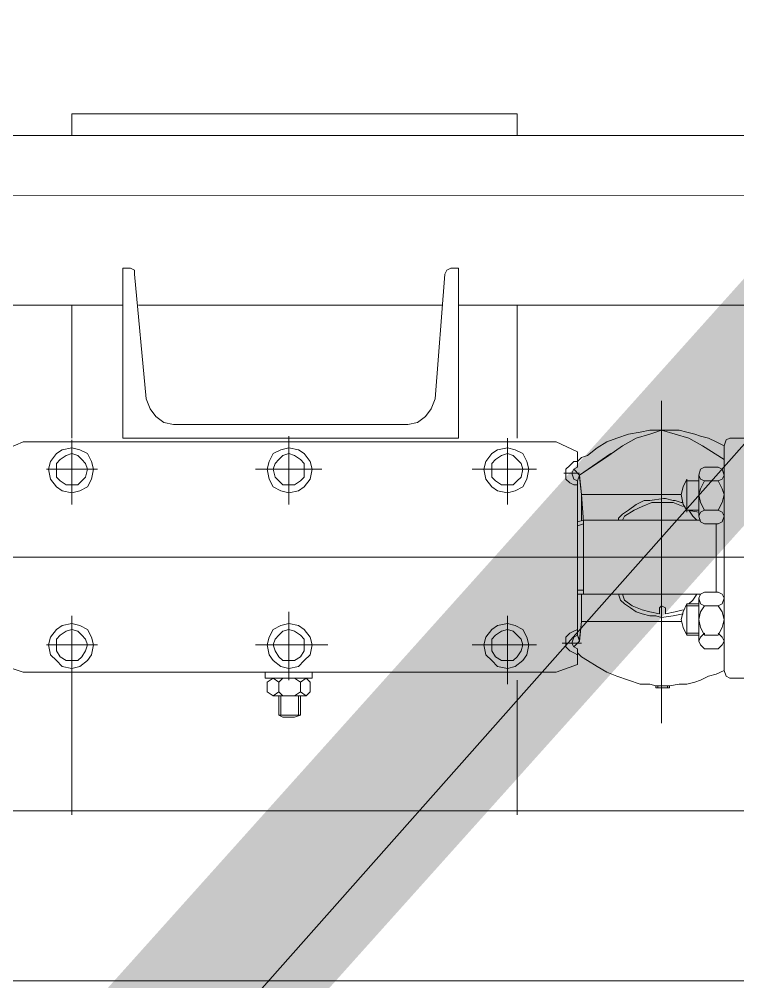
# Model space of a CAD drawing. Header units: millimetres. Extents: x 1322820 to 1391563, y 1051909 to 1098256.
# Drawn here: x 1362243.3 to 1362563.2, y 1085740.1 to 1086168.7 of the extents above; entities that cross this region are included whole.
import ezdxf

# ---------------------------------------------------------------- set-up
doc = ezdxf.new("R2010")
doc.units = ezdxf.units.MM
doc.header["$MEASUREMENT"] = 0
doc.linetypes.add('DASHDOT', pattern=[1000, 500, -250, 0, -250])
doc.layers.get('0').update_dxf_attribs({"true_color": 0x787878})
doc.layers.add('ELECTRICE', color=1, linetype='Continuous')
doc.layers.add('Gaz-deviere', color=7, linetype='Continuous')
doc.layers.add('instalatii - echipamente_Pen_No__21', color=7, linetype='Continuous', lineweight=20, true_color=0x787878)

# ---------------------------------------------------------------- blocks, each defined once
blk = doc.blocks.new('terasa')
at = {"layer": 'instalatii - echipamente_Pen_No__21', "linetype": 'Continuous', "lineweight": 20}
for points in [[(1364217.655, 1086090.373), (1364217.379, 1087979.384), (1361828.918, 1087979.209), (1361829.194, 1086090.198)], [(1362438.908, 1085982.198), (1362289.371, 1085982.198), (1362289.371, 1086057.836), (1362292.848, 1086057.836), (1362294.587, 1086056.967), (1362294.587, 1086055.228), (1362299.803, 1085999.586), (1362301.542, 1085995.239), (1362304.15, 1085991.761), (1362307.628, 1085989.153), (1362311.975, 1085988.284), (1362416.303, 1085988.284), (1362420.65, 1085989.153), (1362424.128, 1085991.761), (1362426.736, 1085995.239), (1362428.475, 1085999.586), (1362432.822, 1086055.228), (1362433.691, 1086056.967), (1362435.43, 1086057.836), (1362438.908, 1086057.836)], [(1362276.33, 1085968.288), (1362275.46, 1085971.765), (1362273.721, 1085975.243), (1362270.244, 1085976.982), (1362266.766, 1085977.851), (1362262.419, 1085976.982), (1362259.811, 1085975.243), (1362257.203, 1085971.765), (1362256.333, 1085968.288), (1362257.203, 1085963.941), (1362259.811, 1085960.463), (1362262.419, 1085958.724), (1362266.766, 1085957.855), (1362270.244, 1085958.724), (1362273.721, 1085960.463), (1362275.46, 1085963.941)], [(1362373.703, 1085968.288), (1362372.833, 1085971.765), (1362370.225, 1085975.243), (1362367.617, 1085976.982), (1362363.27, 1085977.851), (1362359.792, 1085976.982), (1362356.315, 1085975.243), (1362354.576, 1085971.765), (1362353.706, 1085968.288), (1362354.576, 1085963.941), (1362356.315, 1085960.463), (1362359.792, 1085958.724), (1362363.27, 1085957.855), (1362367.617, 1085958.724), (1362370.225, 1085960.463), (1362372.833, 1085963.941)], [(1362470.206, 1085968.288), (1362469.337, 1085971.765), (1362467.598, 1085975.243), (1362464.12, 1085976.982), (1362460.643, 1085977.851), (1362456.296, 1085976.982), (1362453.688, 1085975.243), (1362451.079, 1085971.765), (1362450.21, 1085968.288), (1362451.079, 1085963.941), (1362453.688, 1085960.463), (1362456.296, 1085958.724), (1362460.643, 1085957.855), (1362464.12, 1085958.724), (1362467.598, 1085960.463), (1362469.337, 1085963.941)], [(1362273.721, 1085968.288), (1362272.852, 1085964.81), (1362271.113, 1085963.071), (1362269.374, 1085961.332), (1362266.766, 1085961.332), (1362264.158, 1085961.332), (1362261.55, 1085963.071), (1362259.811, 1085964.81), (1362259.811, 1085968.288), (1362259.811, 1085970.896), (1362261.55, 1085972.635), (1362264.158, 1085974.373), (1362266.766, 1085975.243), (1362269.374, 1085974.373), (1362271.113, 1085972.635), (1362272.852, 1085970.896)], [(1362370.225, 1085968.288), (1362370.225, 1085970.896), (1362368.486, 1085972.635), (1362365.878, 1085974.373), (1362363.27, 1085975.243), (1362360.662, 1085974.373), (1362358.923, 1085972.635), (1362357.184, 1085970.896), (1362356.315, 1085968.288), (1362357.184, 1085964.81), (1362358.923, 1085963.071), (1362360.662, 1085961.332), (1362363.27, 1085961.332), (1362365.878, 1085961.332), (1362368.486, 1085963.071), (1362370.225, 1085964.81)], [(1362453.688, 1085968.288), (1362453.688, 1085964.81), (1362455.426, 1085963.071), (1362458.035, 1085961.332), (1362460.643, 1085961.332), (1362463.251, 1085961.332), (1362464.99, 1085963.071), (1362466.729, 1085964.81), (1362467.598, 1085968.288), (1362466.729, 1085970.896), (1362464.99, 1085972.635), (1362463.251, 1085974.373), (1362460.643, 1085975.243), (1362458.035, 1085974.373), (1362455.426, 1085972.635), (1362453.688, 1085970.896)], [(1362554.538, 1085950.03), (1362556.277, 1085953.508), (1362557.147, 1085956.985), (1362556.277, 1085959.594), (1362554.538, 1085963.071), (1362556.277, 1085963.941), (1362557.147, 1085965.679), (1362556.277, 1085968.288), (1362554.538, 1085969.157), (1362548.453, 1085969.157), (1362546.714, 1085968.288), (1362545.844, 1085965.679), (1362546.714, 1085963.941), (1362548.453, 1085963.071), (1362546.714, 1085959.594), (1362545.844, 1085956.985), (1362546.714, 1085953.508), (1362548.453, 1085950.03), (1362546.714, 1085949.161), (1362545.844, 1085947.422), (1362546.714, 1085944.814), (1362548.453, 1085943.944), (1362554.538, 1085943.944), (1362556.277, 1085944.814), (1362557.147, 1085947.422), (1362556.277, 1085949.161)], [(1362276.33, 1085890.041), (1362275.46, 1085893.519), (1362273.721, 1085896.997), (1362270.244, 1085898.735), (1362266.766, 1085899.605), (1362262.419, 1085898.735), (1362259.811, 1085896.997), (1362257.203, 1085893.519), (1362256.333, 1085890.041), (1362257.203, 1085885.694), (1362259.811, 1085883.086), (1362262.419, 1085880.478), (1362266.766, 1085879.609), (1362270.244, 1085880.478), (1362273.721, 1085883.086), (1362275.46, 1085885.694)], [(1362373.703, 1085890.041), (1362372.833, 1085893.519), (1362370.225, 1085896.997), (1362367.617, 1085898.735), (1362363.27, 1085899.605), (1362359.792, 1085898.735), (1362356.315, 1085896.997), (1362354.576, 1085893.519), (1362353.706, 1085890.041), (1362354.576, 1085885.694), (1362356.315, 1085883.086), (1362359.792, 1085880.478), (1362363.27, 1085879.609), (1362367.617, 1085880.478), (1362370.225, 1085883.086), (1362372.833, 1085885.694)], [(1362470.206, 1085890.041), (1362469.337, 1085893.519), (1362467.598, 1085896.997), (1362464.12, 1085898.735), (1362460.643, 1085899.605), (1362456.296, 1085898.735), (1362453.688, 1085896.997), (1362451.079, 1085893.519), (1362450.21, 1085890.041), (1362451.079, 1085885.694), (1362453.688, 1085883.086), (1362456.296, 1085880.478), (1362460.643, 1085879.609), (1362464.12, 1085880.478), (1362467.598, 1085883.086), (1362469.337, 1085885.694)], [(1362273.721, 1085890.041), (1362272.852, 1085892.65), (1362271.113, 1085894.388), (1362269.374, 1085896.127), (1362266.766, 1085896.997), (1362264.158, 1085896.127), (1362261.55, 1085894.388), (1362259.811, 1085892.65), (1362259.811, 1085890.041), (1362259.811, 1085887.433), (1362261.55, 1085884.825), (1362264.158, 1085883.086), (1362266.766, 1085883.086), (1362269.374, 1085883.086), (1362271.113, 1085884.825), (1362272.852, 1085887.433)], [(1362370.225, 1085890.041), (1362370.225, 1085887.433), (1362368.486, 1085884.825), (1362365.878, 1085883.086), (1362363.27, 1085883.086), (1362360.662, 1085883.086), (1362358.923, 1085884.825), (1362357.184, 1085887.433), (1362356.315, 1085890.041), (1362357.184, 1085892.65), (1362358.923, 1085894.388), (1362360.662, 1085896.127), (1362363.27, 1085896.997), (1362365.878, 1085896.127), (1362368.486, 1085894.388), (1362370.225, 1085892.65)], [(1362453.688, 1085890.041), (1362453.688, 1085892.65), (1362455.426, 1085894.388), (1362458.035, 1085896.127), (1362460.643, 1085896.997), (1362463.251, 1085896.127), (1362464.99, 1085894.388), (1362466.729, 1085892.65), (1362467.598, 1085890.041), (1362466.729, 1085887.433), (1362464.99, 1085884.825), (1362463.251, 1085883.086), (1362460.643, 1085883.086), (1362458.035, 1085883.086), (1362455.426, 1085884.825), (1362453.688, 1085887.433)], [(1362352.837, 1085877.87), (1362373.703, 1085877.87), (1362373.703, 1085875.262), (1362352.837, 1085875.262)], [(1362368.486, 1085873.523), (1362371.094, 1085875.262), (1362372.833, 1085873.523), (1362372.833, 1085869.176), (1362371.094, 1085867.437), (1362368.486, 1085869.176), (1362365.878, 1085867.437), (1362363.27, 1085867.437), (1362360.662, 1085867.437), (1362358.923, 1085869.176), (1362356.315, 1085867.437), (1362353.706, 1085869.176), (1362353.706, 1085873.523), (1362356.315, 1085875.262), (1362358.923, 1085873.523), (1362360.662, 1085875.262), (1362363.27, 1085875.262), (1362365.878, 1085875.262)], [(1362527.587, 1085871.784), (1362527.587, 1085870.915), (1362531.934, 1085870.915), (1362531.934, 1085871.784)]]:
    blk.add_lwpolyline(points, close=True, dxfattribs=at)
for points in [[(1362266.766, 1086116.955), (1362266.766, 1086126.519), (1362464.99, 1086126.519)], [(1362464.99, 1086126.519), (1362464.99, 1086116.955)], [(1363354.389, 1086116.955), (1362167.654, 1086116.955), (1362167.654, 1086041.317)], [(1362167.654, 1086041.317), (1362289.371, 1086041.317)], [(1362266.766, 1086041.317), (1362266.766, 1085982.198)], [(1362296.326, 1086041.317), (1362431.953, 1086041.317)], [(1362438.908, 1086041.317), (1362761.456, 1086041.317)], [(1362464.99, 1086041.317), (1362464.99, 1085982.198)], [(1362491.941, 1085971.765), (1362493.68, 1085973.504), (1362496.288, 1085974.373), (1362500.635, 1085977.851), (1362504.982, 1085980.459), (1362509.329, 1085982.198), (1362514.546, 1085983.937), (1362519.762, 1085984.806), (1362524.109, 1085985.676), (1362526.717, 1085985.676), (1362529.326, 1085985.676), (1362532.803, 1085985.676), (1362537.15, 1085985.676), (1362540.628, 1085984.806), (1362544.105, 1085983.937), (1362546.714, 1085983.067), (1362550.191, 1085982.198), (1362553.669, 1085980.459), (1362557.147, 1085978.72)], [(1362492.811, 1085965.679), (1362505.852, 1085974.373), (1362511.938, 1085978.72), (1362518.023, 1085982.198), (1362524.109, 1085983.937), (1362526.717, 1085984.806), (1362529.326, 1085985.676), (1362535.411, 1085983.937), (1362541.497, 1085982.198), (1362547.583, 1085978.72)], [(1362557.147, 1085958.724), (1362557.147, 1085978.72), (1362558.016, 1085981.329), (1362559.755, 1085982.198), (1362569.318, 1085982.198), (1362569.318, 1085949.161), (1362571.057, 1085949.161), (1362571.057, 1085908.299), (1362569.318, 1085908.299), (1362569.318, 1085875.262), (1362559.755, 1085875.262), (1362558.016, 1085876.131), (1362557.147, 1085878.739), (1362557.147, 1085905.691)], [(1362363.27, 1085980.459), (1362245.031, 1085980.459), (1362234.598, 1085976.112), (1362234.598, 1085969.157), (1362237.206, 1085968.288), (1362238.076, 1085966.549), (1362237.206, 1085963.941), (1362234.598, 1085963.071), (1362234.598, 1085894.388), (1362237.206, 1085893.519), (1362238.076, 1085890.911), (1362237.206, 1085889.172), (1362234.598, 1085888.303), (1362234.598, 1085881.347), (1362245.031, 1085877.87)], [(1362363.27, 1085980.459), (1362482.378, 1085980.459), (1362491.941, 1085976.112), (1362491.941, 1085969.157), (1362490.203, 1085968.288), (1362489.333, 1085966.549), (1362490.203, 1085963.941), (1362491.941, 1085963.071), (1362491.941, 1085894.388), (1362490.203, 1085893.519), (1362489.333, 1085890.911), (1362490.203, 1085889.172), (1362491.941, 1085888.303), (1362491.941, 1085881.347), (1362482.378, 1085877.87)], [(1362547.583, 1085978.72), (1362557.147, 1085972.635)], [(1362492.811, 1085965.679), (1362506.721, 1085975.243)], [(1362491.941, 1085971.765), (1362490.203, 1085971.765), (1362488.464, 1085970.026), (1362486.725, 1085968.288), (1362486.725, 1085966.549), (1362486.725, 1085963.941), (1362488.464, 1085962.202), (1362490.203, 1085961.332), (1362491.941, 1085961.332)], [(1362490.203, 1085968.288), (1362492.811, 1085965.679)], [(1362490.203, 1085968.288), (1362492.811, 1085965.679)], [(1362491.941, 1085963.071), (1362492.811, 1085965.679)], [(1362491.941, 1085963.071), (1362492.811, 1085965.679)], [(1362492.811, 1085965.679), (1362493.68, 1085956.985)], [(1362492.811, 1085964.81), (1362493.68, 1085956.985)], [(1362545.844, 1085963.071), (1362540.628, 1085963.071), (1362540.628, 1085963.941), (1362538.889, 1085960.463), (1362538.02, 1085956.985), (1362538.889, 1085952.638), (1362540.628, 1085950.03), (1362545.844, 1085949.161)], [(1362545.844, 1085947.422), (1362545.844, 1085965.679)], [(1362557.147, 1085947.422), (1362557.147, 1085965.679)], [(1362540.628, 1085963.071), (1362545.844, 1085963.071)], [(1362540.628, 1085949.161), (1362540.628, 1085963.071)], [(1362548.453, 1085963.071), (1362554.538, 1085963.071)], [(1362493.68, 1085956.985), (1362538.02, 1085956.985)], [(1362493.68, 1085956.985), (1362494.55, 1085944.814)], [(1362493.68, 1085956.985), (1362493.68, 1085945.683)], [(1362510.199, 1085945.683), (1362510.199, 1085946.553), (1362511.938, 1085948.291), (1362514.546, 1085950.03), (1362518.023, 1085952.638), (1362521.501, 1085954.377), (1362524.109, 1085954.377), (1362530.195, 1085955.247), (1362531.064, 1085955.247), (1362534.542, 1085954.377), (1362535.411, 1085954.377), (1362538.02, 1085953.508)], [(1362557.147, 1085905.691), (1362557.147, 1085956.985)], [(1362512.807, 1085947.422), (1362517.154, 1085950.03), (1362520.632, 1085951.769), (1362524.979, 1085953.508), (1362529.326, 1085953.508), (1362534.542, 1085953.508), (1362538.889, 1085951.769)], [(1362538.02, 1085953.508), (1362538.889, 1085953.508)], [(1362511.938, 1085945.683), (1362512.807, 1085947.422)], [(1362545.844, 1085950.03), (1362540.628, 1085950.03)], [(1362544.975, 1085945.683), (1362543.236, 1085947.422), (1362541.497, 1085950.03)], [(1362548.453, 1085950.03), (1362554.538, 1085950.03)], [(1362491.941, 1085944.814), (1362494.55, 1085945.683)], [(1362491.941, 1085943.075), (1362494.55, 1085943.944)], [(1362546.714, 1085912.646), (1362494.55, 1085912.646), (1362494.55, 1085945.683), (1362546.714, 1085945.683)], [(1362553.669, 1085913.515), (1362553.669, 1085943.944)], [(1362491.941, 1085914.385), (1362494.55, 1085914.385)], [(1362491.941, 1085912.646), (1362494.55, 1085912.646)], [(1362493.68, 1085912.646), (1362493.68, 1085900.474), (1362492.811, 1085892.65)], [(1362510.199, 1085912.646), (1362511.068, 1085910.038), (1362512.807, 1085908.299), (1362515.415, 1085906.56), (1362518.023, 1085904.821), (1362520.632, 1085903.952), (1362524.109, 1085903.082), (1362526.717, 1085903.082), (1362529.326, 1085902.213), (1362534.542, 1085903.082)], [(1362511.938, 1085912.646), (1362512.807, 1085910.038), (1362516.285, 1085907.429), (1362520.632, 1085905.691), (1362524.109, 1085904.821), (1362528.456, 1085903.952), (1362528.456, 1085906.56), (1362529.326, 1085907.429), (1362531.064, 1085906.56), (1362531.064, 1085903.952)], [(1362541.497, 1085908.299), (1362543.236, 1085910.038), (1362544.975, 1085912.646)], [(1362554.538, 1085894.388), (1362556.277, 1085897.866), (1362557.147, 1085901.344), (1362556.277, 1085904.821), (1362554.538, 1085907.429), (1362556.277, 1085908.299), (1362557.147, 1085910.907), (1362556.277, 1085912.646), (1362554.538, 1085913.515), (1362548.453, 1085913.515), (1362546.714, 1085912.646), (1362545.844, 1085910.907), (1362546.714, 1085908.299), (1362548.453, 1085907.429), (1362546.714, 1085904.821), (1362545.844, 1085901.344), (1362546.714, 1085897.866), (1362548.453, 1085894.388), (1362548.453, 1085895.258), (1362546.714, 1085893.519), (1362545.844, 1085891.78), (1362546.714, 1085890.041), (1362548.453, 1085888.303), (1362554.538, 1085888.303), (1362556.277, 1085890.041), (1362557.147, 1085891.78), (1362556.277, 1085893.519), (1362554.538, 1085895.258)], [(1362545.844, 1085908.299), (1362540.628, 1085908.299), (1362538.889, 1085904.821), (1362538.02, 1085901.344), (1362538.889, 1085897.866), (1362540.628, 1085894.388), (1362545.844, 1085894.388)], [(1362540.628, 1085894.388), (1362540.628, 1085908.299)], [(1362545.844, 1085891.78), (1362545.844, 1085910.907)], [(1362557.147, 1085891.78), (1362557.147, 1085910.907)], [(1362531.064, 1085903.952), (1362535.411, 1085904.821), (1362538.889, 1085905.691)], [(1362534.542, 1085903.082), (1362538.889, 1085903.952)], [(1362540.628, 1085907.429), (1362545.844, 1085907.429)], [(1362548.453, 1085907.429), (1362554.538, 1085907.429)], [(1362492.811, 1085891.78), (1362493.68, 1085900.474)], [(1362493.68, 1085900.474), (1362538.02, 1085900.474)], [(1362491.941, 1085896.997), (1362490.203, 1085896.127), (1362488.464, 1085895.258), (1362486.725, 1085893.519), (1362486.725, 1085890.911), (1362486.725, 1085889.172), (1362488.464, 1085887.433), (1362490.203, 1085886.564), (1362491.941, 1085885.694)], [(1362545.844, 1085895.258), (1362540.628, 1085895.258)], [(1362492.811, 1085891.78), (1362490.203, 1085889.172)], [(1362492.811, 1085891.78), (1362490.203, 1085889.172)], [(1362491.941, 1085894.388), (1362492.811, 1085891.78)], [(1362492.811, 1085892.65), (1362491.941, 1085894.388)], [(1362548.453, 1085894.388), (1362554.538, 1085894.388)], [(1362491.941, 1085885.694), (1362491.941, 1085886.564), (1362493.68, 1085884.825), (1362496.288, 1085883.086), (1362500.635, 1085880.478), (1362504.982, 1085877.87), (1362509.329, 1085876.131), (1362514.546, 1085874.392), (1362519.762, 1085872.653), (1362524.109, 1085872.653), (1362526.717, 1085871.784), (1362529.326, 1085871.784), (1362532.803, 1085871.784), (1362537.15, 1085872.653), (1362540.628, 1085872.653), (1362544.105, 1085873.523), (1362546.714, 1085874.392), (1362550.191, 1085876.131), (1362553.669, 1085877), (1362557.147, 1085878.739)], [(1362245.031, 1085877.87), (1362363.27, 1085877.87)], [(1362482.378, 1085877.87), (1362363.27, 1085877.87)], [(1362266.766, 1085814.403), (1362266.766, 1085874.392)], [(1362371.094, 1085875.262), (1362356.315, 1085875.262)], [(1362358.923, 1085869.176), (1362358.923, 1085873.523)], [(1362368.486, 1085869.176), (1362368.486, 1085873.523)], [(1362464.99, 1085814.403), (1362464.99, 1085874.392)], [(1362526.717, 1085871.784), (1362526.717, 1085870.915), (1362531.934, 1085870.915), (1362532.803, 1085870.915)], [(1362532.803, 1085870.915), (1362532.803, 1085871.784)], [(1362371.094, 1085867.437), (1362356.315, 1085867.437)], [(1362358.923, 1085858.743), (1362358.923, 1085867.437)], [(1362368.486, 1085867.437), (1362368.486, 1085858.743), (1362365.878, 1085857.873), (1362363.27, 1085857.873), (1362360.662, 1085857.873), (1362358.923, 1085858.743)], [(1362359.792, 1085867.437), (1362359.792, 1085858.743)], [(1362367.617, 1085867.437), (1362367.617, 1085858.743)], [(1362368.486, 1085858.743), (1362358.923, 1085858.743)], [(1362167.654, 1085816.142), (1362761.456, 1085816.142)], [(1363354.389, 1085740.504), (1362167.654, 1085740.504), (1362167.654, 1085816.142)]]:
    blk.add_lwpolyline(points, dxfattribs=at)
at = {"layer": 'instalatii - echipamente_Pen_No__21', "linetype": 'DASHDOT', "lineweight": 20}
for points in [[(1362529.326, 1085855.265), (1362529.326, 1085998.717)], [(1362266.766, 1085981.329), (1362266.766, 1085952.638)], [(1362363.27, 1085983.067), (1362363.27, 1085952.638)], [(1362460.643, 1085982.198), (1362460.643, 1085952.638)], [(1362266.766, 1085976.112), (1362266.766, 1085955.247)], [(1362460.643, 1085976.112), (1362460.643, 1085956.985)], [(1362255.464, 1085968.288), (1362278.068, 1085968.288)], [(1362376.311, 1085968.288), (1362348.49, 1085968.288)], [(1362349.359, 1085968.288), (1362378.05, 1085968.288)], [(1362473.684, 1085968.288), (1362444.994, 1085968.288)], [(1362471.076, 1085968.288), (1362448.471, 1085968.288)], [(1362492.811, 1085966.549), (1362485.856, 1085966.549)], [(1362078.975, 1085929.164), (1363097.915, 1085929.164)], [(1362363.27, 1085904.821), (1362363.27, 1085874.392)], [(1362266.766, 1085903.082), (1362266.766, 1085874.392)], [(1362266.766, 1085901.344), (1362266.766, 1085878.739)], [(1362460.643, 1085903.082), (1362460.643, 1085872.653)], [(1362460.643, 1085900.474), (1362460.643, 1085878.739)], [(1362493.68, 1085890.911), (1362484.986, 1085890.911)], [(1362255.464, 1085890.041), (1362278.068, 1085890.041)], [(1362348.49, 1085890.041), (1362380.658, 1085890.041)], [(1362376.311, 1085890.041), (1362348.49, 1085890.041)], [(1362473.684, 1085890.041), (1362444.994, 1085890.041)], [(1362471.945, 1085890.041), (1362448.471, 1085890.041)]]:
    blk.add_lwpolyline(points, dxfattribs=at)
blk = doc.blocks.new('A$C49B911EA')
at = {"layer": 'ELECTRICE', "lineweight": 0, "const_width": 0.8, "flags": 128}
blk.add_lwpolyline([(11.4402, 12.766), (1.3658, 0.9881)], dxfattribs=at)
at = {"layer": 'ELECTRICE', "linetype": 'Continuous', "flags": 128}
blk.add_lwpolyline([(2.7477, 2.3403), (11.785, 13.035)], dxfattribs=at)

msp = doc.modelspace()

# ---------------------------------------------------------------- block references
msp.add_blockref('terasa', (0, 0))

# ---------------------------------------------------------------- next in the draw order: block references
at = {"layer": 'Gaz-deviere', "lineweight": 0, "xscale": 91.8000000069705, "yscale": 91.79999999998836, "zscale": 91.8, "rotation": 358.6566822294151}
msp.add_blockref('A$C49B911EA', (1361949.73, 1085365.39), dxfattribs=at)

doc.saveas('drawing.dxf')
